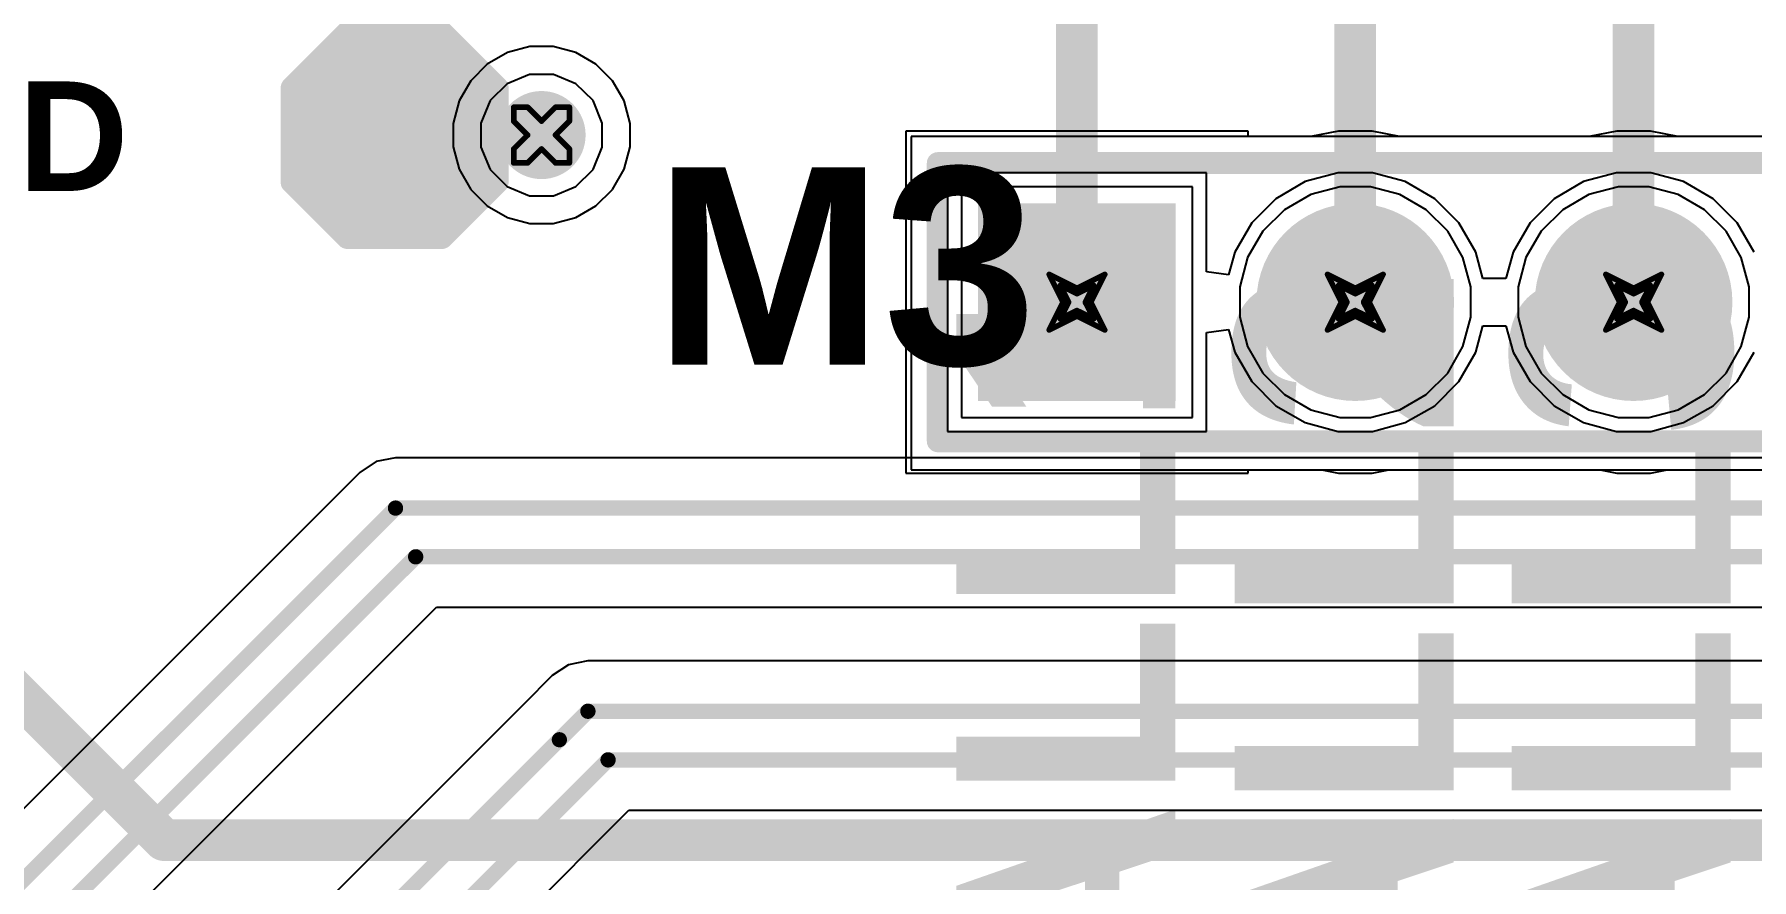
# Model space of a CAD drawing. Header units: inches. Extents: x 0 to 5379, y 0 to 5429.
# Drawn here: x 182.49 to 198.16, y 109.7 to 117.42 of the extents above; entities that cross this region are included whole.
import ezdxf

# ---------------------------------------------------------------- set-up
doc = ezdxf.new("R2010")
doc.units = ezdxf.units.IN
for name, color, linetype in [('Bottom Layer', 5, 'Continuous'), ('Bottom Solder', 6, 'Continuous'), ('Drill Drawing', 1, 'Continuous'), ('GND01', 16, 'Continuous'), ('GND02', 76, 'Continuous'), ('Multi-Layer', 9, 'Continuous'), ('Pad Holes', 156, 'Continuous'), ('PWR', 156, 'Continuous'), ('SIG 01', 90, 'Continuous'), ('Top Layer', 1, 'Continuous'), ('Top Overlay', 2, 'Continuous'), ('Top Paste', 8, 'Continuous'), ('Top Solder', 216, 'Continuous'), ('Via Holes', 16, 'Continuous')]:
    doc.layers.add(name, color=color, linetype=linetype)
doc.styles.add('Arial_Bold', font='', dxfattribs={"height": 0.2})
doc.styles.get('Arial_Bold').set_extended_font_data('Arial', bold=True)

# ---------------------------------------------------------------- blocks, each defined once
blk = doc.blocks.new('T__________166')
at = {"layer": 'Top Layer'}
blk.add_hatch(color=1, dxfattribs=at).paths.add_polyline_path([(0.381, 0.762), (-0.381, 0.762), (-0.762, 0.381), (-0.762, -0.381), (-0.381, -0.762), (0.381, -0.762), (0.762, -0.381), (0.762, 0.381)])
at = {"layer": 'Top Paste'}
blk.add_hatch(color=8, dxfattribs=at).paths.add_polyline_path([(0.381, 0.762), (-0.381, 0.762), (-0.762, 0.381), (-0.762, -0.381), (-0.381, -0.762), (0.381, -0.762), (0.762, -0.381), (0.762, 0.381)])
at = {"layer": 'Top Solder'}
blk.add_hatch(color=216, dxfattribs=at).paths.add_polyline_path([(0.432, 0.864), (-0.432, 0.864), (-0.864, 0.432), (-0.864, -0.432), (-0.432, -0.864), (0.432, -0.864), (0.864, -0.432), (0.864, 0.432)])
at = {"layer": 'Top Overlay'}
for points in [[(-0.94, 0.432, 0.2, 0.2, 0), (-0.432, 0.94, 0.2, 0.2, 0)], [(-0.432, 0.94, 0.2, 0.2, 0), (0.432, 0.94, 0.2, 0.2, 0)], [(0.432, 0.94, 0.2, 0.2, 0), (0.94, 0.432, 0.2, 0.2, 0)], [(-0.94, -0.432, 0.2, 0.2, 0), (-0.94, 0.432, 0.2, 0.2, 0)], [(0.94, -0.432, 0.2, 0.2, 0), (0.94, 0.432, 0.2, 0.2, 0)], [(-0.94, -0.432, 0.2, 0.2, 0), (-0.432, -0.94, 0.2, 0.2, 0)], [(0.432, -0.94, 0.2, 0.2, 0), (0.94, -0.432, 0.2, 0.2, 0)], [(-0.432, -0.94, 0.2, 0.2, 0), (0.432, -0.94, 0.2, 0.2, 0)]]:
    blk.add_lwpolyline(points, format="xyseb", dxfattribs=at)
for points in [[(-0.482, 0.94, 0.1, 0.1, 1), (-0.382, 0.94, 0.1, 0.1, 1)], [(-0.482, 0.94, 0.1, 0.1, 1), (-0.382, 0.94, 0.1, 0.1, 1)], [(0.382, 0.94, 0.1, 0.1, 1), (0.482, 0.94, 0.1, 0.1, 1)], [(0.382, 0.94, 0.1, 0.1, 1), (0.482, 0.94, 0.1, 0.1, 1)], [(-0.99, 0.432, 0.1, 0.1, 1), (-0.89, 0.432, 0.1, 0.1, 1)], [(-0.99, 0.432, 0.1, 0.1, 1), (-0.89, 0.432, 0.1, 0.1, 1)], [(0.89, 0.432, 0.1, 0.1, 1), (0.99, 0.432, 0.1, 0.1, 1)], [(0.89, 0.432, 0.1, 0.1, 1), (0.99, 0.432, 0.1, 0.1, 1)], [(-0.99, -0.432, 0.1, 0.1, 1), (-0.89, -0.432, 0.1, 0.1, 1)], [(-0.99, -0.432, 0.1, 0.1, 1), (-0.89, -0.432, 0.1, 0.1, 1)], [(0.89, -0.432, 0.1, 0.1, 1), (0.99, -0.432, 0.1, 0.1, 1)], [(0.89, -0.432, 0.1, 0.1, 1), (0.99, -0.432, 0.1, 0.1, 1)], [(-0.482, -0.94, 0.1, 0.1, 1), (-0.382, -0.94, 0.1, 0.1, 1)], [(-0.482, -0.94, 0.1, 0.1, 1), (-0.382, -0.94, 0.1, 0.1, 1)], [(0.382, -0.94, 0.1, 0.1, 1), (0.482, -0.94, 0.1, 0.1, 1)], [(0.382, -0.94, 0.1, 0.1, 1), (0.482, -0.94, 0.1, 0.1, 1)]]:
    blk.add_lwpolyline(points, format="xyseb", close=True, dxfattribs=at)
blk = doc.blocks.new('HDR1X5__804')
at = {"layer": 'Bottom Layer'}
blk.add_hatch(color=5, dxfattribs=at).paths.add_polyline_path([(-0.8, 0.8), (0.8, 0.8), (0.8, -0.8), (-0.8, -0.8)])
h = blk.add_hatch(color=5, dxfattribs=at)
edge = h.paths.add_edge_path()
edge.add_arc((2.54, 0), 0.8, 0, 360)
h = blk.add_hatch(color=5, dxfattribs=at)
edge = h.paths.add_edge_path()
edge.add_arc((5.08, 0), 0.8, 0, 360)
h = blk.add_hatch(color=5, dxfattribs=at)
edge = h.paths.add_edge_path()
edge.add_arc((7.62, 0), 0.8, 0, 360)
h = blk.add_hatch(color=5, dxfattribs=at)
edge = h.paths.add_edge_path()
edge.add_arc((10.16, 0), 0.8, 0, 360)
at = {"layer": 'Bottom Solder'}
blk.add_hatch(color=6, dxfattribs=at).paths.add_polyline_path([(-0.902, 0.902), (0.902, 0.902), (0.902, -0.902), (-0.902, -0.902)])
h = blk.add_hatch(color=6, dxfattribs=at)
edge = h.paths.add_edge_path()
edge.add_arc((2.54, 0), 0.902, 0, 360)
h = blk.add_hatch(color=6, dxfattribs=at)
edge = h.paths.add_edge_path()
edge.add_arc((5.08, 0), 0.902, 0, 360)
h = blk.add_hatch(color=6, dxfattribs=at)
edge = h.paths.add_edge_path()
edge.add_arc((7.62, 0), 0.902, 0, 360)
h = blk.add_hatch(color=6, dxfattribs=at)
edge = h.paths.add_edge_path()
edge.add_arc((10.16, 0), 0.902, 0, 360)
at = {"layer": 'GND01'}
blk.add_hatch(color=16, dxfattribs=at).paths.add_polyline_path([(-0.8, 0.8), (0.8, 0.8), (0.8, -0.8), (-0.8, -0.8)])
h = blk.add_hatch(color=16, dxfattribs=at)
edge = h.paths.add_edge_path()
edge.add_arc((2.54, 0), 0.8, 0, 360)
h = blk.add_hatch(color=16, dxfattribs=at)
edge = h.paths.add_edge_path()
edge.add_arc((5.08, 0), 0.8, 0, 360)
h = blk.add_hatch(color=16, dxfattribs=at)
edge = h.paths.add_edge_path()
edge.add_arc((7.62, 0), 0.8, 0, 360)
h = blk.add_hatch(color=16, dxfattribs=at)
edge = h.paths.add_edge_path()
edge.add_arc((10.16, 0), 0.8, 0, 360)
at = {"layer": 'GND02'}
blk.add_hatch(color=76, dxfattribs=at).paths.add_polyline_path([(-0.8, 0.8), (0.8, 0.8), (0.8, -0.8), (-0.8, -0.8)])
h = blk.add_hatch(color=76, dxfattribs=at)
edge = h.paths.add_edge_path()
edge.add_arc((2.54, 0), 0.8, 0, 360)
h = blk.add_hatch(color=76, dxfattribs=at)
edge = h.paths.add_edge_path()
edge.add_arc((5.08, 0), 0.8, 0, 360)
h = blk.add_hatch(color=76, dxfattribs=at)
edge = h.paths.add_edge_path()
edge.add_arc((7.62, 0), 0.8, 0, 360)
h = blk.add_hatch(color=76, dxfattribs=at)
edge = h.paths.add_edge_path()
edge.add_arc((10.16, 0), 0.8, 0, 360)
at = {"layer": 'Multi-Layer'}
blk.add_hatch(color=9, dxfattribs=at).paths.add_polyline_path([(-0.8, 0.8), (0.8, 0.8), (0.8, -0.8), (-0.8, -0.8)])
h = blk.add_hatch(color=9, dxfattribs=at)
edge = h.paths.add_edge_path()
edge.add_arc((2.54, 0), 0.8, 0, 360)
h = blk.add_hatch(color=9, dxfattribs=at)
edge = h.paths.add_edge_path()
edge.add_arc((5.08, 0), 0.8, 0, 360)
h = blk.add_hatch(color=9, dxfattribs=at)
edge = h.paths.add_edge_path()
edge.add_arc((7.62, 0), 0.8, 0, 360)
h = blk.add_hatch(color=9, dxfattribs=at)
edge = h.paths.add_edge_path()
edge.add_arc((10.16, 0), 0.8, 0, 360)
at = {"layer": 'Pad Holes'}
h = blk.add_hatch(color=7, dxfattribs=at)
edge = h.paths.add_edge_path()
edge.add_arc((0, 0), 0.475, 0, 360)
h = blk.add_hatch(color=7, dxfattribs=at)
edge = h.paths.add_edge_path()
edge.add_arc((2.54, 0), 0.475, 0, 360)
h = blk.add_hatch(color=7, dxfattribs=at)
edge = h.paths.add_edge_path()
edge.add_arc((5.08, 0), 0.475, 0, 360)
h = blk.add_hatch(color=7, dxfattribs=at)
edge = h.paths.add_edge_path()
edge.add_arc((7.62, 0), 0.475, 0, 360)
h = blk.add_hatch(color=7, dxfattribs=at)
edge = h.paths.add_edge_path()
edge.add_arc((10.16, 0), 0.475, 0, 360)
at = {"layer": 'PWR'}
blk.add_hatch(color=156, dxfattribs=at).paths.add_polyline_path([(-0.8, 0.8), (0.8, 0.8), (0.8, -0.8), (-0.8, -0.8)])
h = blk.add_hatch(color=156, dxfattribs=at)
edge = h.paths.add_edge_path()
edge.add_arc((2.54, 0), 0.8, 0, 360)
h = blk.add_hatch(color=156, dxfattribs=at)
edge = h.paths.add_edge_path()
edge.add_arc((5.08, 0), 0.8, 0, 360)
h = blk.add_hatch(color=156, dxfattribs=at)
edge = h.paths.add_edge_path()
edge.add_arc((7.62, 0), 0.8, 0, 360)
h = blk.add_hatch(color=156, dxfattribs=at)
edge = h.paths.add_edge_path()
edge.add_arc((10.16, 0), 0.8, 0, 360)
at = {"layer": 'SIG 01'}
blk.add_hatch(color=90, dxfattribs=at).paths.add_polyline_path([(-0.8, 0.8), (0.8, 0.8), (0.8, -0.8), (-0.8, -0.8)])
h = blk.add_hatch(color=90, dxfattribs=at)
edge = h.paths.add_edge_path()
edge.add_arc((2.54, 0), 0.8, 0, 360)
h = blk.add_hatch(color=90, dxfattribs=at)
edge = h.paths.add_edge_path()
edge.add_arc((5.08, 0), 0.8, 0, 360)
h = blk.add_hatch(color=90, dxfattribs=at)
edge = h.paths.add_edge_path()
edge.add_arc((7.62, 0), 0.8, 0, 360)
h = blk.add_hatch(color=90, dxfattribs=at)
edge = h.paths.add_edge_path()
edge.add_arc((10.16, 0), 0.8, 0, 360)
at = {"layer": 'Top Layer'}
blk.add_hatch(color=1, dxfattribs=at).paths.add_polyline_path([(-0.8, 0.8), (0.8, 0.8), (0.8, -0.8), (-0.8, -0.8)])
h = blk.add_hatch(color=1, dxfattribs=at)
edge = h.paths.add_edge_path()
edge.add_arc((2.54, 0), 0.8, 0, 360)
h = blk.add_hatch(color=1, dxfattribs=at)
edge = h.paths.add_edge_path()
edge.add_arc((5.08, 0), 0.8, 0, 360)
h = blk.add_hatch(color=1, dxfattribs=at)
edge = h.paths.add_edge_path()
edge.add_arc((7.62, 0), 0.8, 0, 360)
h = blk.add_hatch(color=1, dxfattribs=at)
edge = h.paths.add_edge_path()
edge.add_arc((10.16, 0), 0.8, 0, 360)
at = {"layer": 'Top Solder'}
blk.add_hatch(color=216, dxfattribs=at).paths.add_polyline_path([(-0.902, 0.902), (0.902, 0.902), (0.902, -0.902), (-0.902, -0.902)])
h = blk.add_hatch(color=216, dxfattribs=at)
edge = h.paths.add_edge_path()
edge.add_arc((2.54, 0), 0.902, 0, 360)
h = blk.add_hatch(color=216, dxfattribs=at)
edge = h.paths.add_edge_path()
edge.add_arc((5.08, 0), 0.902, 0, 360)
h = blk.add_hatch(color=216, dxfattribs=at)
edge = h.paths.add_edge_path()
edge.add_arc((7.62, 0), 0.902, 0, 360)
h = blk.add_hatch(color=216, dxfattribs=at)
edge = h.paths.add_edge_path()
edge.add_arc((10.16, 0), 0.902, 0, 360)
at = {"layer": 'Top Overlay'}
for points in [[(-1.27, 1.27, 0.2, 0.2, 0), (11.43, 1.27, 0.2, 0.2, 0)], [(-1.27, -1.27, 0.2, 0.2, 0), (-1.27, 1.27, 0.2, 0.2, 0)], [(11.43, -1.27, 0.2, 0.2, 0), (11.43, 1.27, 0.2, 0.2, 0)], [(-1.27, -1.27, 0.2, 0.2, 0), (11.43, -1.27, 0.2, 0.2, 0)]]:
    blk.add_lwpolyline(points, format="xyseb", dxfattribs=at)
for points in [[(-1.32, 1.27, 0.1, 0.1, 1), (-1.22, 1.27, 0.1, 0.1, 1)], [(-1.32, 1.27, 0.1, 0.1, 1), (-1.22, 1.27, 0.1, 0.1, 1)], [(11.38, 1.27, 0.1, 0.1, 1), (11.48, 1.27, 0.1, 0.1, 1)], [(11.38, 1.27, 0.1, 0.1, 1), (11.48, 1.27, 0.1, 0.1, 1)], [(-1.32, -1.27, 0.1, 0.1, 1), (-1.22, -1.27, 0.1, 0.1, 1)], [(-1.32, -1.27, 0.1, 0.1, 1), (-1.22, -1.27, 0.1, 0.1, 1)], [(11.38, -1.27, 0.1, 0.1, 1), (11.48, -1.27, 0.1, 0.1, 1)], [(11.38, -1.27, 0.1, 0.1, 1), (11.48, -1.27, 0.1, 0.1, 1)]]:
    blk.add_lwpolyline(points, format="xyseb", close=True, dxfattribs=at)

msp = doc.modelspace()

# ---------------------------------------------------------------- hatches: boundary and pattern name
at = {"layer": 'Bottom Layer'}
h = msp.add_hatch(color=5, dxfattribs=at)
edge = h.paths.add_edge_path()
edge.add_arc((187.121, 116.5), 0.3, 0, 360)
at = {"layer": 'Bottom Solder'}
h = msp.add_hatch(color=6, dxfattribs=at)
edge = h.paths.add_edge_path()
edge.add_arc((187.121, 116.5), 0.402, 0, 360)
at = {"layer": 'GND01'}
h = msp.add_hatch(color=16, dxfattribs=at)
edge = h.paths.add_edge_path()
edge.add_arc((187.121, 116.5), 0.3, 0, 360)
at = {"layer": 'GND02'}
h = msp.add_hatch(color=76, dxfattribs=at)
edge = h.paths.add_edge_path()
edge.add_arc((187.121, 116.5), 0.3, 0, 360)
at = {"layer": 'PWR'}
h = msp.add_hatch(color=156, dxfattribs=at)
edge = h.paths.add_edge_path()
edge.add_arc((187.121, 116.5), 0.3, 0, 360)
at = {"layer": 'SIG 01'}
h = msp.add_hatch(color=90, dxfattribs=at)
edge = h.paths.add_edge_path()
edge.add_arc((187.121, 116.5), 0.3, 0, 360)
at = {"layer": 'Top Layer'}
h = msp.add_hatch(color=1, dxfattribs=at)
edge = h.paths.add_edge_path()
edge.add_arc((187.121, 116.5), 0.3, 0, 360)
at = {"layer": 'Top Solder'}
h = msp.add_hatch(color=216, dxfattribs=at)
edge = h.paths.add_edge_path()
edge.add_arc((187.121, 116.5), 0.402, 0, 360)
at = {"layer": 'Via Holes'}
h = msp.add_hatch(color=7, dxfattribs=at)
edge = h.paths.add_edge_path()
edge.add_arc((187.121, 116.5), 0.15, 0, 360)

# ---------------------------------------------------------------- linework, layer by layer
at = {"layer": 'Bottom Layer'}
for p, q in [((186.809, 117.253), (186.625, 117.146)), ((187.014, 117.308), (186.809, 117.253)), ((187.227, 117.308), (187.014, 117.308)), ((187.433, 117.253), (187.227, 117.308)), ((187.617, 117.146), (187.433, 117.253)), ((186.625, 117.146), (186.474, 116.996)), ((187.767, 116.996), (187.617, 117.146)), ((186.474, 116.996), (186.368, 116.812)), ((187.874, 116.812), (187.767, 116.996)), ((186.368, 116.812), (186.313, 116.606)), ((187.929, 116.606), (187.874, 116.812)), ((186.313, 116.606), (186.313, 116.393)), ((187.929, 116.393), (187.929, 116.606)), ((193.569, 116.536), (190.445, 116.536)), ((190.445, 116.536), (190.445, 113.412)), ((203.733, 116.486), (190.495, 116.486)), ((190.495, 116.486), (190.495, 113.442)), ((193.569, 116.486), (193.569, 116.536)), ((194.142, 116.486), (193.569, 116.486)), ((194.393, 116.536), (194.142, 116.486)), ((194.701, 116.536), (194.393, 116.536)), ((194.952, 116.486), (194.701, 116.536)), ((196.682, 116.486), (194.952, 116.486)), ((196.933, 116.536), (196.682, 116.486)), ((197.241, 116.536), (196.933, 116.536)), ((197.492, 116.486), (197.241, 116.536)), ((199.222, 116.486), (197.492, 116.486)), ((186.313, 116.393), (186.368, 116.188)), ((187.874, 116.188), (187.929, 116.393)), ((186.368, 116.188), (186.474, 116.004)), ((187.767, 116.004), (187.874, 116.188)), ((186.474, 116.004), (186.625, 115.853)), ((187.617, 115.853), (187.767, 116.004)), ((186.625, 115.853), (186.809, 115.747)), ((187.433, 115.747), (187.617, 115.853)), ((186.809, 115.747), (187.014, 115.692)), ((187.014, 115.692), (187.227, 115.692)), ((187.227, 115.692), (187.433, 115.747)), ((190.445, 113.412), (193.569, 113.412)), ((190.495, 113.442), (203.733, 113.442)), ((193.569, 113.412), (193.569, 113.442)), ((193.569, 113.442), (194.242, 113.442)), ((194.242, 113.442), (194.393, 113.412)), ((194.393, 113.412), (194.701, 113.412)), ((194.701, 113.412), (194.852, 113.442)), ((194.852, 113.442), (196.782, 113.442)), ((196.782, 113.442), (196.933, 113.412)), ((196.933, 113.412), (197.241, 113.412)), ((197.241, 113.412), (197.392, 113.442)), ((197.392, 113.442), (199.322, 113.442))]:
    msp.add_line(p, q, dxfattribs=at)
at = {"layer": 'Drill Drawing'}
for points in [[(186.867, 116.627, 0.0508, 0.0508, 0), (186.867, 116.754, 0.0508, 0.0508, 0)], [(186.867, 116.754, 0.0508, 0.0508, 0), (186.994, 116.754, 0.0508, 0.0508, 0)], [(186.994, 116.754, 0.0508, 0.0508, 0), (187.121, 116.627, 0.0508, 0.0508, 0)], [(187.121, 116.627, 0.0508, 0.0508, 0), (187.248, 116.754, 0.0508, 0.0508, 0)], [(187.248, 116.754, 0.0508, 0.0508, 0), (187.375, 116.754, 0.0508, 0.0508, 0)], [(187.375, 116.627, 0.0508, 0.0508, 0), (187.375, 116.754, 0.0508, 0.0508, 0)], [(186.867, 116.627, 0.0508, 0.0508, 0), (186.994, 116.5, 0.0508, 0.0508, 0)], [(187.248, 116.5, 0.0508, 0.0508, 0), (187.375, 116.627, 0.0508, 0.0508, 0)], [(186.867, 116.373, 0.0508, 0.0508, 0), (186.994, 116.5, 0.0508, 0.0508, 0)], [(187.248, 116.5, 0.0508, 0.0508, 0), (187.375, 116.373, 0.0508, 0.0508, 0)], [(186.867, 116.246, 0.0508, 0.0508, 0), (186.867, 116.373, 0.0508, 0.0508, 0)], [(186.994, 116.246, 0.0508, 0.0508, 0), (187.121, 116.373, 0.0508, 0.0508, 0)], [(187.121, 116.373, 0.0508, 0.0508, 0), (187.248, 116.246, 0.0508, 0.0508, 0)], [(187.375, 116.246, 0.0508, 0.0508, 0), (187.375, 116.373, 0.0508, 0.0508, 0)], [(186.867, 116.246, 0.0508, 0.0508, 0), (186.994, 116.246, 0.0508, 0.0508, 0)], [(187.248, 116.246, 0.0508, 0.0508, 0), (187.375, 116.246, 0.0508, 0.0508, 0)], [(191.753, 115.228, 0.0508, 0.0508, 0), (192.007, 115.101, 0.0508, 0.0508, 0)], [(191.753, 115.228, 0.0508, 0.0508, 0), (191.88, 114.974, 0.0508, 0.0508, 0)], [(192.007, 115.101, 0.0508, 0.0508, 0), (192.261, 115.228, 0.0508, 0.0508, 0)], [(192.134, 114.974, 0.0508, 0.0508, 0), (192.261, 115.228, 0.0508, 0.0508, 0)], [(194.293, 115.228, 0.0508, 0.0508, 0), (194.547, 115.101, 0.0508, 0.0508, 0)], [(194.293, 115.228, 0.0508, 0.0508, 0), (194.42, 114.974, 0.0508, 0.0508, 0)], [(194.547, 115.101, 0.0508, 0.0508, 0), (194.801, 115.228, 0.0508, 0.0508, 0)], [(194.674, 114.974, 0.0508, 0.0508, 0), (194.801, 115.228, 0.0508, 0.0508, 0)], [(196.833, 115.228, 0.0508, 0.0508, 0), (197.087, 115.101, 0.0508, 0.0508, 0)], [(196.833, 115.228, 0.0508, 0.0508, 0), (196.96, 114.974, 0.0508, 0.0508, 0)], [(197.087, 115.101, 0.0508, 0.0508, 0), (197.341, 115.228, 0.0508, 0.0508, 0)], [(197.214, 114.974, 0.0508, 0.0508, 0), (197.341, 115.228, 0.0508, 0.0508, 0)], [(191.855, 115.127, 0.0508, 0.0508, 0), (192.007, 115.051, 0.0508, 0.0508, 0)], [(191.855, 115.127, 0.0508, 0.0508, 0), (191.931, 114.974, 0.0508, 0.0508, 0)], [(192.007, 115.051, 0.0508, 0.0508, 0), (192.16, 115.127, 0.0508, 0.0508, 0)], [(192.083, 114.974, 0.0508, 0.0508, 0), (192.16, 115.127, 0.0508, 0.0508, 0)], [(194.395, 115.127, 0.0508, 0.0508, 0), (194.547, 115.051, 0.0508, 0.0508, 0)], [(194.395, 115.127, 0.0508, 0.0508, 0), (194.471, 114.974, 0.0508, 0.0508, 0)], [(194.547, 115.051, 0.0508, 0.0508, 0), (194.7, 115.127, 0.0508, 0.0508, 0)], [(194.623, 114.974, 0.0508, 0.0508, 0), (194.7, 115.127, 0.0508, 0.0508, 0)], [(196.935, 115.127, 0.0508, 0.0508, 0), (197.087, 115.051, 0.0508, 0.0508, 0)], [(196.935, 115.127, 0.0508, 0.0508, 0), (197.011, 114.974, 0.0508, 0.0508, 0)], [(197.087, 115.051, 0.0508, 0.0508, 0), (197.24, 115.127, 0.0508, 0.0508, 0)], [(197.163, 114.974, 0.0508, 0.0508, 0), (197.24, 115.127, 0.0508, 0.0508, 0)], [(191.753, 114.72, 0.0508, 0.0508, 0), (191.88, 114.974, 0.0508, 0.0508, 0)], [(191.855, 114.822, 0.0508, 0.0508, 0), (191.931, 114.974, 0.0508, 0.0508, 0)], [(191.855, 114.822, 0.0508, 0.0508, 0), (192.007, 114.898, 0.0508, 0.0508, 0)], [(192.007, 114.898, 0.0508, 0.0508, 0), (192.16, 114.822, 0.0508, 0.0508, 0)], [(192.083, 114.974, 0.0508, 0.0508, 0), (192.16, 114.822, 0.0508, 0.0508, 0)], [(192.134, 114.974, 0.0508, 0.0508, 0), (192.261, 114.72, 0.0508, 0.0508, 0)], [(194.293, 114.72, 0.0508, 0.0508, 0), (194.42, 114.974, 0.0508, 0.0508, 0)], [(194.395, 114.822, 0.0508, 0.0508, 0), (194.471, 114.974, 0.0508, 0.0508, 0)], [(194.395, 114.822, 0.0508, 0.0508, 0), (194.547, 114.898, 0.0508, 0.0508, 0)], [(194.547, 114.898, 0.0508, 0.0508, 0), (194.7, 114.822, 0.0508, 0.0508, 0)], [(194.623, 114.974, 0.0508, 0.0508, 0), (194.7, 114.822, 0.0508, 0.0508, 0)], [(194.674, 114.974, 0.0508, 0.0508, 0), (194.801, 114.72, 0.0508, 0.0508, 0)], [(196.833, 114.72, 0.0508, 0.0508, 0), (196.96, 114.974, 0.0508, 0.0508, 0)], [(196.935, 114.822, 0.0508, 0.0508, 0), (197.011, 114.974, 0.0508, 0.0508, 0)], [(196.935, 114.822, 0.0508, 0.0508, 0), (197.087, 114.898, 0.0508, 0.0508, 0)], [(197.087, 114.898, 0.0508, 0.0508, 0), (197.24, 114.822, 0.0508, 0.0508, 0)], [(197.163, 114.974, 0.0508, 0.0508, 0), (197.24, 114.822, 0.0508, 0.0508, 0)], [(197.214, 114.974, 0.0508, 0.0508, 0), (197.341, 114.72, 0.0508, 0.0508, 0)], [(191.753, 114.72, 0.0508, 0.0508, 0), (192.007, 114.847, 0.0508, 0.0508, 0)], [(192.007, 114.847, 0.0508, 0.0508, 0), (192.261, 114.72, 0.0508, 0.0508, 0)], [(194.293, 114.72, 0.0508, 0.0508, 0), (194.547, 114.847, 0.0508, 0.0508, 0)], [(194.547, 114.847, 0.0508, 0.0508, 0), (194.801, 114.72, 0.0508, 0.0508, 0)], [(196.833, 114.72, 0.0508, 0.0508, 0), (197.087, 114.847, 0.0508, 0.0508, 0)], [(197.087, 114.847, 0.0508, 0.0508, 0), (197.341, 114.72, 0.0508, 0.0508, 0)]]:
    msp.add_lwpolyline(points, format="xyseb", dxfattribs=at)
for points in [[(186.854, 116.754, 0.0254, 0.0254, 1), (186.88, 116.754, 0.0254, 0.0254, 1)], [(186.854, 116.754, 0.0254, 0.0254, 1), (186.88, 116.754, 0.0254, 0.0254, 1)], [(186.981, 116.754, 0.0254, 0.0254, 1), (187.007, 116.754, 0.0254, 0.0254, 1)], [(186.981, 116.754, 0.0254, 0.0254, 1), (187.007, 116.754, 0.0254, 0.0254, 1)], [(187.235, 116.754, 0.0254, 0.0254, 1), (187.261, 116.754, 0.0254, 0.0254, 1)], [(187.235, 116.754, 0.0254, 0.0254, 1), (187.261, 116.754, 0.0254, 0.0254, 1)], [(187.362, 116.754, 0.0254, 0.0254, 1), (187.388, 116.754, 0.0254, 0.0254, 1)], [(187.362, 116.754, 0.0254, 0.0254, 1), (187.388, 116.754, 0.0254, 0.0254, 1)], [(186.854, 116.627, 0.0254, 0.0254, 1), (186.88, 116.627, 0.0254, 0.0254, 1)], [(186.854, 116.627, 0.0254, 0.0254, 1), (186.88, 116.627, 0.0254, 0.0254, 1)], [(187.108, 116.627, 0.0254, 0.0254, 1), (187.134, 116.627, 0.0254, 0.0254, 1)], [(187.108, 116.627, 0.0254, 0.0254, 1), (187.134, 116.627, 0.0254, 0.0254, 1)], [(187.362, 116.627, 0.0254, 0.0254, 1), (187.388, 116.627, 0.0254, 0.0254, 1)], [(187.362, 116.627, 0.0254, 0.0254, 1), (187.388, 116.627, 0.0254, 0.0254, 1)], [(186.981, 116.5, 0.0254, 0.0254, 1), (187.007, 116.5, 0.0254, 0.0254, 1)], [(186.981, 116.5, 0.0254, 0.0254, 1), (187.007, 116.5, 0.0254, 0.0254, 1)], [(187.235, 116.5, 0.0254, 0.0254, 1), (187.261, 116.5, 0.0254, 0.0254, 1)], [(187.235, 116.5, 0.0254, 0.0254, 1), (187.261, 116.5, 0.0254, 0.0254, 1)], [(186.854, 116.373, 0.0254, 0.0254, 1), (186.88, 116.373, 0.0254, 0.0254, 1)], [(186.854, 116.373, 0.0254, 0.0254, 1), (186.88, 116.373, 0.0254, 0.0254, 1)], [(187.108, 116.373, 0.0254, 0.0254, 1), (187.134, 116.373, 0.0254, 0.0254, 1)], [(187.108, 116.373, 0.0254, 0.0254, 1), (187.134, 116.373, 0.0254, 0.0254, 1)], [(187.362, 116.373, 0.0254, 0.0254, 1), (187.388, 116.373, 0.0254, 0.0254, 1)], [(187.362, 116.373, 0.0254, 0.0254, 1), (187.388, 116.373, 0.0254, 0.0254, 1)], [(186.854, 116.246, 0.0254, 0.0254, 1), (186.88, 116.246, 0.0254, 0.0254, 1)], [(186.854, 116.246, 0.0254, 0.0254, 1), (186.88, 116.246, 0.0254, 0.0254, 1)], [(186.981, 116.246, 0.0254, 0.0254, 1), (187.007, 116.246, 0.0254, 0.0254, 1)], [(186.981, 116.246, 0.0254, 0.0254, 1), (187.007, 116.246, 0.0254, 0.0254, 1)], [(187.235, 116.246, 0.0254, 0.0254, 1), (187.261, 116.246, 0.0254, 0.0254, 1)], [(187.235, 116.246, 0.0254, 0.0254, 1), (187.261, 116.246, 0.0254, 0.0254, 1)], [(187.362, 116.246, 0.0254, 0.0254, 1), (187.388, 116.246, 0.0254, 0.0254, 1)], [(187.362, 116.246, 0.0254, 0.0254, 1), (187.388, 116.246, 0.0254, 0.0254, 1)], [(191.741, 115.228, 0.0254, 0.0254, 1), (191.766, 115.228, 0.0254, 0.0254, 1)], [(191.741, 115.228, 0.0254, 0.0254, 1), (191.766, 115.228, 0.0254, 0.0254, 1)], [(192.249, 115.228, 0.0254, 0.0254, 1), (192.274, 115.228, 0.0254, 0.0254, 1)], [(192.249, 115.228, 0.0254, 0.0254, 1), (192.274, 115.228, 0.0254, 0.0254, 1)], [(194.281, 115.228, 0.0254, 0.0254, 1), (194.306, 115.228, 0.0254, 0.0254, 1)], [(194.281, 115.228, 0.0254, 0.0254, 1), (194.306, 115.228, 0.0254, 0.0254, 1)], [(194.789, 115.228, 0.0254, 0.0254, 1), (194.814, 115.228, 0.0254, 0.0254, 1)], [(194.789, 115.228, 0.0254, 0.0254, 1), (194.814, 115.228, 0.0254, 0.0254, 1)], [(196.821, 115.228, 0.0254, 0.0254, 1), (196.846, 115.228, 0.0254, 0.0254, 1)], [(196.821, 115.228, 0.0254, 0.0254, 1), (196.846, 115.228, 0.0254, 0.0254, 1)], [(197.329, 115.228, 0.0254, 0.0254, 1), (197.354, 115.228, 0.0254, 0.0254, 1)], [(197.329, 115.228, 0.0254, 0.0254, 1), (197.354, 115.228, 0.0254, 0.0254, 1)], [(191.842, 115.127, 0.0254, 0.0254, 1), (191.868, 115.127, 0.0254, 0.0254, 1)], [(191.842, 115.127, 0.0254, 0.0254, 1), (191.868, 115.127, 0.0254, 0.0254, 1)], [(191.995, 115.101, 0.0254, 0.0254, 1), (192.02, 115.101, 0.0254, 0.0254, 1)], [(191.995, 115.101, 0.0254, 0.0254, 1), (192.02, 115.101, 0.0254, 0.0254, 1)], [(191.995, 115.051, 0.0254, 0.0254, 1), (192.02, 115.051, 0.0254, 0.0254, 1)], [(191.995, 115.051, 0.0254, 0.0254, 1), (192.02, 115.051, 0.0254, 0.0254, 1)], [(192.147, 115.127, 0.0254, 0.0254, 1), (192.172, 115.127, 0.0254, 0.0254, 1)], [(192.147, 115.127, 0.0254, 0.0254, 1), (192.172, 115.127, 0.0254, 0.0254, 1)], [(194.382, 115.127, 0.0254, 0.0254, 1), (194.408, 115.127, 0.0254, 0.0254, 1)], [(194.382, 115.127, 0.0254, 0.0254, 1), (194.408, 115.127, 0.0254, 0.0254, 1)], [(194.535, 115.101, 0.0254, 0.0254, 1), (194.56, 115.101, 0.0254, 0.0254, 1)], [(194.535, 115.101, 0.0254, 0.0254, 1), (194.56, 115.101, 0.0254, 0.0254, 1)], [(194.535, 115.051, 0.0254, 0.0254, 1), (194.56, 115.051, 0.0254, 0.0254, 1)], [(194.535, 115.051, 0.0254, 0.0254, 1), (194.56, 115.051, 0.0254, 0.0254, 1)], [(194.687, 115.127, 0.0254, 0.0254, 1), (194.712, 115.127, 0.0254, 0.0254, 1)], [(194.687, 115.127, 0.0254, 0.0254, 1), (194.712, 115.127, 0.0254, 0.0254, 1)], [(196.922, 115.127, 0.0254, 0.0254, 1), (196.948, 115.127, 0.0254, 0.0254, 1)], [(196.922, 115.127, 0.0254, 0.0254, 1), (196.948, 115.127, 0.0254, 0.0254, 1)], [(197.075, 115.101, 0.0254, 0.0254, 1), (197.1, 115.101, 0.0254, 0.0254, 1)], [(197.075, 115.101, 0.0254, 0.0254, 1), (197.1, 115.101, 0.0254, 0.0254, 1)], [(197.075, 115.051, 0.0254, 0.0254, 1), (197.1, 115.051, 0.0254, 0.0254, 1)], [(197.075, 115.051, 0.0254, 0.0254, 1), (197.1, 115.051, 0.0254, 0.0254, 1)], [(197.227, 115.127, 0.0254, 0.0254, 1), (197.252, 115.127, 0.0254, 0.0254, 1)], [(197.227, 115.127, 0.0254, 0.0254, 1), (197.252, 115.127, 0.0254, 0.0254, 1)], [(191.868, 114.974, 0.0254, 0.0254, 1), (191.893, 114.974, 0.0254, 0.0254, 1)], [(191.868, 114.974, 0.0254, 0.0254, 1), (191.893, 114.974, 0.0254, 0.0254, 1)], [(191.918, 114.974, 0.0254, 0.0254, 1), (191.944, 114.974, 0.0254, 0.0254, 1)], [(191.918, 114.974, 0.0254, 0.0254, 1), (191.944, 114.974, 0.0254, 0.0254, 1)], [(191.995, 114.898, 0.0254, 0.0254, 1), (192.02, 114.898, 0.0254, 0.0254, 1)], [(191.995, 114.898, 0.0254, 0.0254, 1), (192.02, 114.898, 0.0254, 0.0254, 1)], [(192.071, 114.974, 0.0254, 0.0254, 1), (192.096, 114.974, 0.0254, 0.0254, 1)], [(192.071, 114.974, 0.0254, 0.0254, 1), (192.096, 114.974, 0.0254, 0.0254, 1)], [(192.122, 114.974, 0.0254, 0.0254, 1), (192.147, 114.974, 0.0254, 0.0254, 1)], [(192.122, 114.974, 0.0254, 0.0254, 1), (192.147, 114.974, 0.0254, 0.0254, 1)], [(194.408, 114.974, 0.0254, 0.0254, 1), (194.433, 114.974, 0.0254, 0.0254, 1)], [(194.408, 114.974, 0.0254, 0.0254, 1), (194.433, 114.974, 0.0254, 0.0254, 1)], [(194.458, 114.974, 0.0254, 0.0254, 1), (194.484, 114.974, 0.0254, 0.0254, 1)], [(194.458, 114.974, 0.0254, 0.0254, 1), (194.484, 114.974, 0.0254, 0.0254, 1)], [(194.535, 114.898, 0.0254, 0.0254, 1), (194.56, 114.898, 0.0254, 0.0254, 1)], [(194.535, 114.898, 0.0254, 0.0254, 1), (194.56, 114.898, 0.0254, 0.0254, 1)], [(194.611, 114.974, 0.0254, 0.0254, 1), (194.636, 114.974, 0.0254, 0.0254, 1)], [(194.611, 114.974, 0.0254, 0.0254, 1), (194.636, 114.974, 0.0254, 0.0254, 1)], [(194.662, 114.974, 0.0254, 0.0254, 1), (194.687, 114.974, 0.0254, 0.0254, 1)], [(194.662, 114.974, 0.0254, 0.0254, 1), (194.687, 114.974, 0.0254, 0.0254, 1)], [(196.948, 114.974, 0.0254, 0.0254, 1), (196.973, 114.974, 0.0254, 0.0254, 1)], [(196.948, 114.974, 0.0254, 0.0254, 1), (196.973, 114.974, 0.0254, 0.0254, 1)], [(196.998, 114.974, 0.0254, 0.0254, 1), (197.024, 114.974, 0.0254, 0.0254, 1)], [(196.998, 114.974, 0.0254, 0.0254, 1), (197.024, 114.974, 0.0254, 0.0254, 1)], [(197.075, 114.898, 0.0254, 0.0254, 1), (197.1, 114.898, 0.0254, 0.0254, 1)], [(197.075, 114.898, 0.0254, 0.0254, 1), (197.1, 114.898, 0.0254, 0.0254, 1)], [(197.151, 114.974, 0.0254, 0.0254, 1), (197.176, 114.974, 0.0254, 0.0254, 1)], [(197.151, 114.974, 0.0254, 0.0254, 1), (197.176, 114.974, 0.0254, 0.0254, 1)], [(197.202, 114.974, 0.0254, 0.0254, 1), (197.227, 114.974, 0.0254, 0.0254, 1)], [(197.202, 114.974, 0.0254, 0.0254, 1), (197.227, 114.974, 0.0254, 0.0254, 1)], [(191.741, 114.72, 0.0254, 0.0254, 1), (191.766, 114.72, 0.0254, 0.0254, 1)], [(191.741, 114.72, 0.0254, 0.0254, 1), (191.766, 114.72, 0.0254, 0.0254, 1)], [(191.842, 114.822, 0.0254, 0.0254, 1), (191.868, 114.822, 0.0254, 0.0254, 1)], [(191.842, 114.822, 0.0254, 0.0254, 1), (191.868, 114.822, 0.0254, 0.0254, 1)], [(191.995, 114.847, 0.0254, 0.0254, 1), (192.02, 114.847, 0.0254, 0.0254, 1)], [(191.995, 114.847, 0.0254, 0.0254, 1), (192.02, 114.847, 0.0254, 0.0254, 1)], [(192.147, 114.822, 0.0254, 0.0254, 1), (192.172, 114.822, 0.0254, 0.0254, 1)], [(192.147, 114.822, 0.0254, 0.0254, 1), (192.172, 114.822, 0.0254, 0.0254, 1)], [(192.249, 114.72, 0.0254, 0.0254, 1), (192.274, 114.72, 0.0254, 0.0254, 1)], [(192.249, 114.72, 0.0254, 0.0254, 1), (192.274, 114.72, 0.0254, 0.0254, 1)], [(194.281, 114.72, 0.0254, 0.0254, 1), (194.306, 114.72, 0.0254, 0.0254, 1)], [(194.281, 114.72, 0.0254, 0.0254, 1), (194.306, 114.72, 0.0254, 0.0254, 1)], [(194.382, 114.822, 0.0254, 0.0254, 1), (194.408, 114.822, 0.0254, 0.0254, 1)], [(194.382, 114.822, 0.0254, 0.0254, 1), (194.408, 114.822, 0.0254, 0.0254, 1)], [(194.535, 114.847, 0.0254, 0.0254, 1), (194.56, 114.847, 0.0254, 0.0254, 1)], [(194.535, 114.847, 0.0254, 0.0254, 1), (194.56, 114.847, 0.0254, 0.0254, 1)], [(194.687, 114.822, 0.0254, 0.0254, 1), (194.712, 114.822, 0.0254, 0.0254, 1)], [(194.687, 114.822, 0.0254, 0.0254, 1), (194.712, 114.822, 0.0254, 0.0254, 1)], [(194.789, 114.72, 0.0254, 0.0254, 1), (194.814, 114.72, 0.0254, 0.0254, 1)], [(194.789, 114.72, 0.0254, 0.0254, 1), (194.814, 114.72, 0.0254, 0.0254, 1)], [(196.821, 114.72, 0.0254, 0.0254, 1), (196.846, 114.72, 0.0254, 0.0254, 1)], [(196.821, 114.72, 0.0254, 0.0254, 1), (196.846, 114.72, 0.0254, 0.0254, 1)], [(196.922, 114.822, 0.0254, 0.0254, 1), (196.948, 114.822, 0.0254, 0.0254, 1)], [(196.922, 114.822, 0.0254, 0.0254, 1), (196.948, 114.822, 0.0254, 0.0254, 1)], [(197.075, 114.847, 0.0254, 0.0254, 1), (197.1, 114.847, 0.0254, 0.0254, 1)], [(197.075, 114.847, 0.0254, 0.0254, 1), (197.1, 114.847, 0.0254, 0.0254, 1)], [(197.227, 114.822, 0.0254, 0.0254, 1), (197.252, 114.822, 0.0254, 0.0254, 1)], [(197.227, 114.822, 0.0254, 0.0254, 1), (197.252, 114.822, 0.0254, 0.0254, 1)], [(197.329, 114.72, 0.0254, 0.0254, 1), (197.354, 114.72, 0.0254, 0.0254, 1)], [(197.329, 114.72, 0.0254, 0.0254, 1), (197.354, 114.72, 0.0254, 0.0254, 1)]]:
    msp.add_lwpolyline(points, format="xyseb", close=True, dxfattribs=at)
at = {"layer": 'GND01'}
for p, q in [((193.061, 116.028), (190.953, 116.028)), ((190.953, 116.028), (190.953, 113.92)), ((193.061, 113.92), (193.061, 116.028)), ((194.409, 116.028), (194.14, 115.957)), ((194.686, 116.028), (194.409, 116.028)), ((194.954, 115.957), (194.686, 116.028)), ((196.949, 116.028), (196.68, 115.957)), ((197.226, 116.028), (196.949, 116.028)), ((197.494, 115.957), (197.226, 116.028)), ((194.14, 115.957), (193.9, 115.818)), ((195.194, 115.818), (194.954, 115.957)), ((196.68, 115.957), (196.44, 115.818)), ((197.734, 115.818), (197.494, 115.957)), ((193.9, 115.818), (193.704, 115.622)), ((195.391, 115.622), (195.194, 115.818)), ((196.44, 115.818), (196.244, 115.622)), ((197.931, 115.622), (197.734, 115.818)), ((193.704, 115.622), (193.565, 115.381)), ((195.529, 115.381), (195.391, 115.622)), ((196.244, 115.622), (196.105, 115.381)), ((198.069, 115.381), (197.931, 115.622)), ((193.565, 115.381), (193.493, 115.113)), ((195.601, 115.113), (195.529, 115.381)), ((196.105, 115.381), (196.033, 115.113)), ((198.141, 115.113), (198.069, 115.381)), ((193.493, 115.113), (193.493, 114.836)), ((195.601, 114.836), (195.601, 115.113)), ((196.033, 115.113), (196.033, 114.836)), ((198.141, 114.836), (198.141, 115.113)), ((193.493, 114.836), (193.565, 114.568)), ((195.529, 114.568), (195.601, 114.836)), ((196.033, 114.836), (196.105, 114.568)), ((198.069, 114.568), (198.141, 114.836)), ((193.565, 114.568), (193.704, 114.327)), ((195.391, 114.327), (195.529, 114.568)), ((196.105, 114.568), (196.244, 114.327)), ((197.931, 114.327), (198.069, 114.568)), ((193.704, 114.327), (193.9, 114.131)), ((195.194, 114.131), (195.391, 114.327)), ((196.244, 114.327), (196.44, 114.131)), ((197.734, 114.131), (197.931, 114.327)), ((193.9, 114.131), (194.14, 113.992)), ((194.954, 113.992), (195.194, 114.131)), ((196.44, 114.131), (196.68, 113.992)), ((197.494, 113.992), (197.734, 114.131)), ((194.14, 113.992), (194.409, 113.92)), ((194.686, 113.92), (194.954, 113.992)), ((196.68, 113.992), (196.949, 113.92)), ((197.226, 113.92), (197.494, 113.992)), ((190.953, 113.92), (193.061, 113.92)), ((194.409, 113.92), (194.686, 113.92)), ((196.949, 113.92), (197.226, 113.92))]:
    msp.add_line(p, q, dxfattribs=at)
at = {"layer": 'GND02'}
for p, q in [((193.061, 116.028), (190.953, 116.028)), ((190.953, 116.028), (190.953, 113.92)), ((193.061, 113.92), (193.061, 116.028)), ((194.409, 116.028), (194.14, 115.957)), ((194.686, 116.028), (194.409, 116.028)), ((194.954, 115.957), (194.686, 116.028)), ((196.949, 116.028), (196.68, 115.957)), ((197.226, 116.028), (196.949, 116.028)), ((197.494, 115.957), (197.226, 116.028)), ((194.14, 115.957), (193.9, 115.818)), ((195.194, 115.818), (194.954, 115.957)), ((196.68, 115.957), (196.44, 115.818)), ((197.734, 115.818), (197.494, 115.957)), ((193.9, 115.818), (193.704, 115.622)), ((195.391, 115.622), (195.194, 115.818)), ((196.44, 115.818), (196.244, 115.622)), ((197.931, 115.622), (197.734, 115.818)), ((193.704, 115.622), (193.565, 115.381)), ((195.529, 115.381), (195.391, 115.622)), ((196.244, 115.622), (196.105, 115.381)), ((198.069, 115.381), (197.931, 115.622)), ((193.565, 115.381), (193.493, 115.113)), ((195.601, 115.113), (195.529, 115.381)), ((196.105, 115.381), (196.033, 115.113)), ((198.141, 115.113), (198.069, 115.381)), ((193.493, 115.113), (193.493, 114.836)), ((195.601, 114.836), (195.601, 115.113)), ((196.033, 115.113), (196.033, 114.836)), ((198.141, 114.836), (198.141, 115.113)), ((193.493, 114.836), (193.565, 114.568)), ((195.529, 114.568), (195.601, 114.836)), ((196.033, 114.836), (196.105, 114.568)), ((198.069, 114.568), (198.141, 114.836)), ((193.565, 114.568), (193.704, 114.327)), ((195.391, 114.327), (195.529, 114.568)), ((196.105, 114.568), (196.244, 114.327)), ((197.931, 114.327), (198.069, 114.568)), ((193.704, 114.327), (193.9, 114.131)), ((195.194, 114.131), (195.391, 114.327)), ((196.244, 114.327), (196.44, 114.131)), ((197.734, 114.131), (197.931, 114.327)), ((193.9, 114.131), (194.14, 113.992)), ((194.954, 113.992), (195.194, 114.131)), ((196.44, 114.131), (196.68, 113.992)), ((197.494, 113.992), (197.734, 114.131)), ((194.14, 113.992), (194.409, 113.92)), ((194.686, 113.92), (194.954, 113.992)), ((196.68, 113.992), (196.949, 113.92)), ((197.226, 113.92), (197.494, 113.992)), ((190.953, 113.92), (193.061, 113.92)), ((194.409, 113.92), (194.686, 113.92)), ((196.949, 113.92), (197.226, 113.92))]:
    msp.add_line(p, q, dxfattribs=at)
at = {"layer": 'PWR'}
for p, q in [((186.807, 116.969), (186.651, 116.814)), ((187.011, 117.054), (186.807, 116.969)), ((187.231, 117.054), (187.011, 117.054)), ((187.435, 116.969), (187.231, 117.054)), ((187.591, 116.814), (187.435, 116.969)), ((186.651, 116.814), (186.567, 116.61)), ((187.675, 116.61), (187.591, 116.814)), ((186.567, 116.61), (186.567, 116.39)), ((187.675, 116.39), (187.675, 116.61)), ((186.567, 116.39), (186.651, 116.186)), ((187.591, 116.186), (187.675, 116.39)), ((186.651, 116.186), (186.807, 116.03)), ((187.435, 116.03), (187.591, 116.186)), ((186.807, 116.03), (187.011, 115.946)), ((187.231, 115.946), (187.435, 116.03)), ((193.061, 116.028), (190.953, 116.028)), ((190.953, 116.028), (190.953, 113.92)), ((193.061, 113.92), (193.061, 116.028)), ((194.409, 116.028), (194.14, 115.957)), ((194.686, 116.028), (194.409, 116.028)), ((194.954, 115.957), (194.686, 116.028)), ((196.949, 116.028), (196.68, 115.957)), ((197.226, 116.028), (196.949, 116.028)), ((197.494, 115.957), (197.226, 116.028)), ((187.011, 115.946), (187.231, 115.946)), ((194.14, 115.957), (193.9, 115.818)), ((195.194, 115.818), (194.954, 115.957)), ((196.68, 115.957), (196.44, 115.818)), ((197.734, 115.818), (197.494, 115.957)), ((193.9, 115.818), (193.704, 115.622)), ((195.391, 115.622), (195.194, 115.818)), ((196.44, 115.818), (196.244, 115.622)), ((197.931, 115.622), (197.734, 115.818)), ((193.704, 115.622), (193.565, 115.381)), ((195.529, 115.381), (195.391, 115.622)), ((196.244, 115.622), (196.105, 115.381)), ((198.069, 115.381), (197.931, 115.622)), ((193.565, 115.381), (193.493, 115.113)), ((195.601, 115.113), (195.529, 115.381)), ((196.105, 115.381), (196.033, 115.113)), ((198.141, 115.113), (198.069, 115.381)), ((193.493, 115.113), (193.493, 114.836)), ((195.601, 114.836), (195.601, 115.113)), ((196.033, 115.113), (196.033, 114.836)), ((198.141, 114.836), (198.141, 115.113)), ((193.493, 114.836), (193.565, 114.568)), ((195.529, 114.568), (195.601, 114.836)), ((196.033, 114.836), (196.105, 114.568)), ((198.069, 114.568), (198.141, 114.836)), ((193.565, 114.568), (193.704, 114.327)), ((195.391, 114.327), (195.529, 114.568)), ((196.105, 114.568), (196.244, 114.327)), ((197.931, 114.327), (198.069, 114.568)), ((193.704, 114.327), (193.9, 114.131)), ((195.194, 114.131), (195.391, 114.327)), ((196.244, 114.327), (196.44, 114.131)), ((197.734, 114.131), (197.931, 114.327)), ((193.9, 114.131), (194.14, 113.992)), ((194.954, 113.992), (195.194, 114.131)), ((196.44, 114.131), (196.68, 113.992)), ((197.494, 113.992), (197.734, 114.131)), ((194.14, 113.992), (194.409, 113.92)), ((194.686, 113.92), (194.954, 113.992)), ((196.68, 113.992), (196.949, 113.92)), ((197.226, 113.92), (197.494, 113.992)), ((190.953, 113.92), (193.061, 113.92)), ((194.409, 113.92), (194.686, 113.92)), ((196.949, 113.92), (197.226, 113.92))]:
    msp.add_line(p, q, dxfattribs=at)
at = {"layer": 'SIG 01'}
for p, q in [((193.188, 116.155), (190.826, 116.155)), ((190.826, 116.155), (190.826, 113.793)), ((193.188, 115.251), (193.188, 116.155)), ((194.392, 116.155), (194.091, 116.075)), ((194.703, 116.155), (194.392, 116.155)), ((195.003, 116.075), (194.703, 116.155)), ((196.932, 116.155), (196.631, 116.075)), ((197.243, 116.155), (196.932, 116.155)), ((197.543, 116.075), (197.243, 116.155)), ((194.091, 116.075), (193.822, 115.919)), ((195.272, 115.919), (195.003, 116.075)), ((196.631, 116.075), (196.362, 115.919)), ((197.812, 115.919), (197.543, 116.075)), ((193.822, 115.919), (193.602, 115.7)), ((195.492, 115.7), (195.272, 115.919)), ((196.362, 115.919), (196.142, 115.7)), ((198.032, 115.7), (197.812, 115.919)), ((193.602, 115.7), (193.447, 115.43)), ((195.648, 115.43), (195.492, 115.7)), ((196.142, 115.7), (195.987, 115.43)), ((198.188, 115.43), (198.032, 115.7)), ((193.447, 115.43), (193.391, 115.224)), ((195.712, 115.19), (195.648, 115.43)), ((195.987, 115.43), (195.922, 115.19)), ((193.391, 115.224), (193.188, 115.251)), ((195.922, 115.19), (195.712, 115.19)), ((193.188, 114.698), (193.391, 114.725)), ((193.391, 114.725), (193.447, 114.519)), ((195.648, 114.519), (195.712, 114.758)), ((195.712, 114.758), (195.922, 114.758)), ((195.922, 114.758), (195.987, 114.519)), ((193.188, 113.793), (193.188, 114.698)), ((193.447, 114.519), (193.602, 114.249)), ((195.492, 114.249), (195.648, 114.519)), ((195.987, 114.519), (196.142, 114.249)), ((198.032, 114.249), (198.188, 114.519)), ((193.602, 114.249), (193.822, 114.029)), ((195.272, 114.029), (195.492, 114.249)), ((196.142, 114.249), (196.362, 114.029)), ((197.812, 114.029), (198.032, 114.249)), ((193.822, 114.029), (194.091, 113.874)), ((195.003, 113.874), (195.272, 114.029)), ((196.362, 114.029), (196.631, 113.874)), ((197.543, 113.874), (197.812, 114.029)), ((190.826, 113.793), (193.188, 113.793)), ((194.091, 113.874), (194.392, 113.793)), ((194.392, 113.793), (194.703, 113.793)), ((194.703, 113.793), (195.003, 113.874)), ((196.631, 113.874), (196.932, 113.793)), ((196.932, 113.793), (197.243, 113.793)), ((197.243, 113.793), (197.543, 113.874)), ((185.612, 113.518), (185.463, 113.419)), ((185.788, 113.553), (185.612, 113.518)), ((205.752, 113.553), (185.788, 113.553)), ((185.463, 113.419), (176.611, 104.566)), ((177.311, 103.337), (186.163, 112.189)), ((186.163, 112.189), (205.378, 112.189)), ((187.368, 111.664), (187.219, 111.564)), ((187.544, 111.699), (187.368, 111.664)), ((205.035, 111.699), (187.544, 111.699)), ((187.219, 111.564), (186.958, 111.304)), ((186.958, 111.304), (178.446, 102.792)), ((186.958, 111.304), (186.958, 111.304)), ((179.146, 101.562), (187.918, 110.335)), ((187.918, 110.335), (204.661, 110.335))]:
    msp.add_line(p, q, dxfattribs=at)
for points in [[(176.802, 104.107, 0.14, 0.14, 0), (185.788, 113.094, 0.14, 0.14, 0)], [(185.788, 113.094, 0.14, 0.14, 0), (205.752, 113.094, 0.14, 0.14, 0)], [(176.986, 103.662, 0.14, 0.14, 0), (185.972, 112.649, 0.14, 0.14, 0)], [(185.972, 112.649, 0.14, 0.14, 0), (205.568, 112.649, 0.14, 0.14, 0)], [(187.284, 110.979, 0.14, 0.14, 0), (187.544, 111.239, 0.14, 0.14, 0)], [(187.544, 111.239, 0.14, 0.14, 0), (205.035, 111.239, 0.14, 0.14, 0)], [(178.637, 102.332, 0.14, 0.14, 0), (187.284, 110.979, 0.14, 0.14, 0)], [(187.284, 110.979, 0.14, 0.14, 0), (187.284, 110.979, 0.14, 0.14, 0)], [(178.821, 101.888, 0.14, 0.14, 0), (187.728, 110.795, 0.14, 0.14, 0)], [(187.728, 110.795, 0.14, 0.14, 0), (204.851, 110.795, 0.14, 0.14, 0)], [(187.728, 110.795, 0.14, 0.14, 0), (187.728, 110.795, 0.14, 0.14, 0)]]:
    msp.add_lwpolyline(points, format="xyseb", dxfattribs=at)
for points in [[(185.753, 113.094, 0.0698, 0.0698, 1), (185.823, 113.094, 0.0698, 0.0698, 1)], [(185.753, 113.094, 0.0698, 0.0698, 1), (185.823, 113.094, 0.0698, 0.0698, 1)], [(185.937, 112.649, 0.0698, 0.0698, 1), (186.007, 112.649, 0.0698, 0.0698, 1)], [(185.937, 112.649, 0.0698, 0.0698, 1), (186.007, 112.649, 0.0698, 0.0698, 1)], [(187.509, 111.239, 0.0698, 0.0698, 1), (187.579, 111.239, 0.0698, 0.0698, 1)], [(187.509, 111.239, 0.0698, 0.0698, 1), (187.579, 111.239, 0.0698, 0.0698, 1)], [(187.249, 110.979, 0.0698, 0.0698, 1), (187.318, 110.979, 0.0698, 0.0698, 1)], [(187.249, 110.979, 0.0698, 0.0698, 1), (187.318, 110.979, 0.0698, 0.0698, 1)], [(187.249, 110.979, 0.0698, 0.0698, 1), (187.318, 110.979, 0.0698, 0.0698, 1)], [(187.249, 110.979, 0.0698, 0.0698, 1), (187.318, 110.979, 0.0698, 0.0698, 1)], [(187.693, 110.795, 0.0698, 0.0698, 1), (187.763, 110.795, 0.0698, 0.0698, 1)], [(187.693, 110.795, 0.0698, 0.0698, 1), (187.763, 110.795, 0.0698, 0.0698, 1)], [(187.693, 110.795, 0.0698, 0.0698, 1), (187.763, 110.795, 0.0698, 0.0698, 1)], [(187.693, 110.795, 0.0698, 0.0698, 1), (187.763, 110.795, 0.0698, 0.0698, 1)]]:
    msp.add_lwpolyline(points, format="xyseb", close=True, dxfattribs=at)
at = {"layer": 'Top Layer'}
for points in [[(192.007, 114.974, 0.381, 0.381, 0), (192.007, 117.913, 0.381, 0.381, 0)], [(194.547, 114.974, 0.381, 0.381, 0), (194.547, 117.913, 0.381, 0.381, 0)], [(197.087, 114.974, 0.381, 0.381, 0), (197.087, 117.913, 0.381, 0.381, 0)], [(185.78, 116.5, 0.254, 0.254, 0), (187.121, 116.5, 0.254, 0.254, 0)], [(179.502, 114.237, 0.381, 0.381, 0), (183.677, 110.062, 0.381, 0.381, 0)], [(183.677, 110.062, 0.381, 0.381, 0), (203.129, 110.062, 0.381, 0.381, 0)]]:
    msp.add_lwpolyline(points, format="xyseb", dxfattribs=at)
for points in [[(185.717, 116.5, 0.127, 0.127, 1), (185.844, 116.5, 0.127, 0.127, 1)], [(187.057, 116.5, 0.127, 0.127, 1), (187.184, 116.5, 0.127, 0.127, 1)], [(191.912, 114.974, 0.191, 0.191, 1), (192.103, 114.974, 0.191, 0.191, 1)], [(194.452, 114.974, 0.191, 0.191, 1), (194.643, 114.974, 0.191, 0.191, 1)], [(196.992, 114.974, 0.191, 0.191, 1), (197.183, 114.974, 0.191, 0.191, 1)], [(183.582, 110.062, 0.191, 0.191, 1), (183.772, 110.062, 0.191, 0.191, 1)], [(183.582, 110.062, 0.191, 0.191, 1), (183.772, 110.062, 0.191, 0.191, 1)]]:
    msp.add_lwpolyline(points, format="xyseb", close=True, dxfattribs=at)

# ---------------------------------------------------------------- block references
for name, p in [('T__________166', (185.78, 116.5)), ('HDR1X5__804', (192.007, 114.974))]:
    msp.add_blockref(name, p)

# ---------------------------------------------------------------- texts
at = {"layer": 'Top Overlay', "style": 'Arial_Bold'}
for s, height, p in [('GND', 1, (180.248, 115.99)), ('M3', 1.8, (188.145, 114.405))]:
    msp.add_text(s, height=height, dxfattribs=at).set_placement(p)
for s, p in [('HALL1', (192.906, 106.382)), ('HALL3', (197.974, 106.296)), ('HALL2', (195.446, 106.296))]:
    msp.add_text(s, height=2, rotation=90, dxfattribs=at).set_placement(p)

doc.saveas('drawing.dxf')
